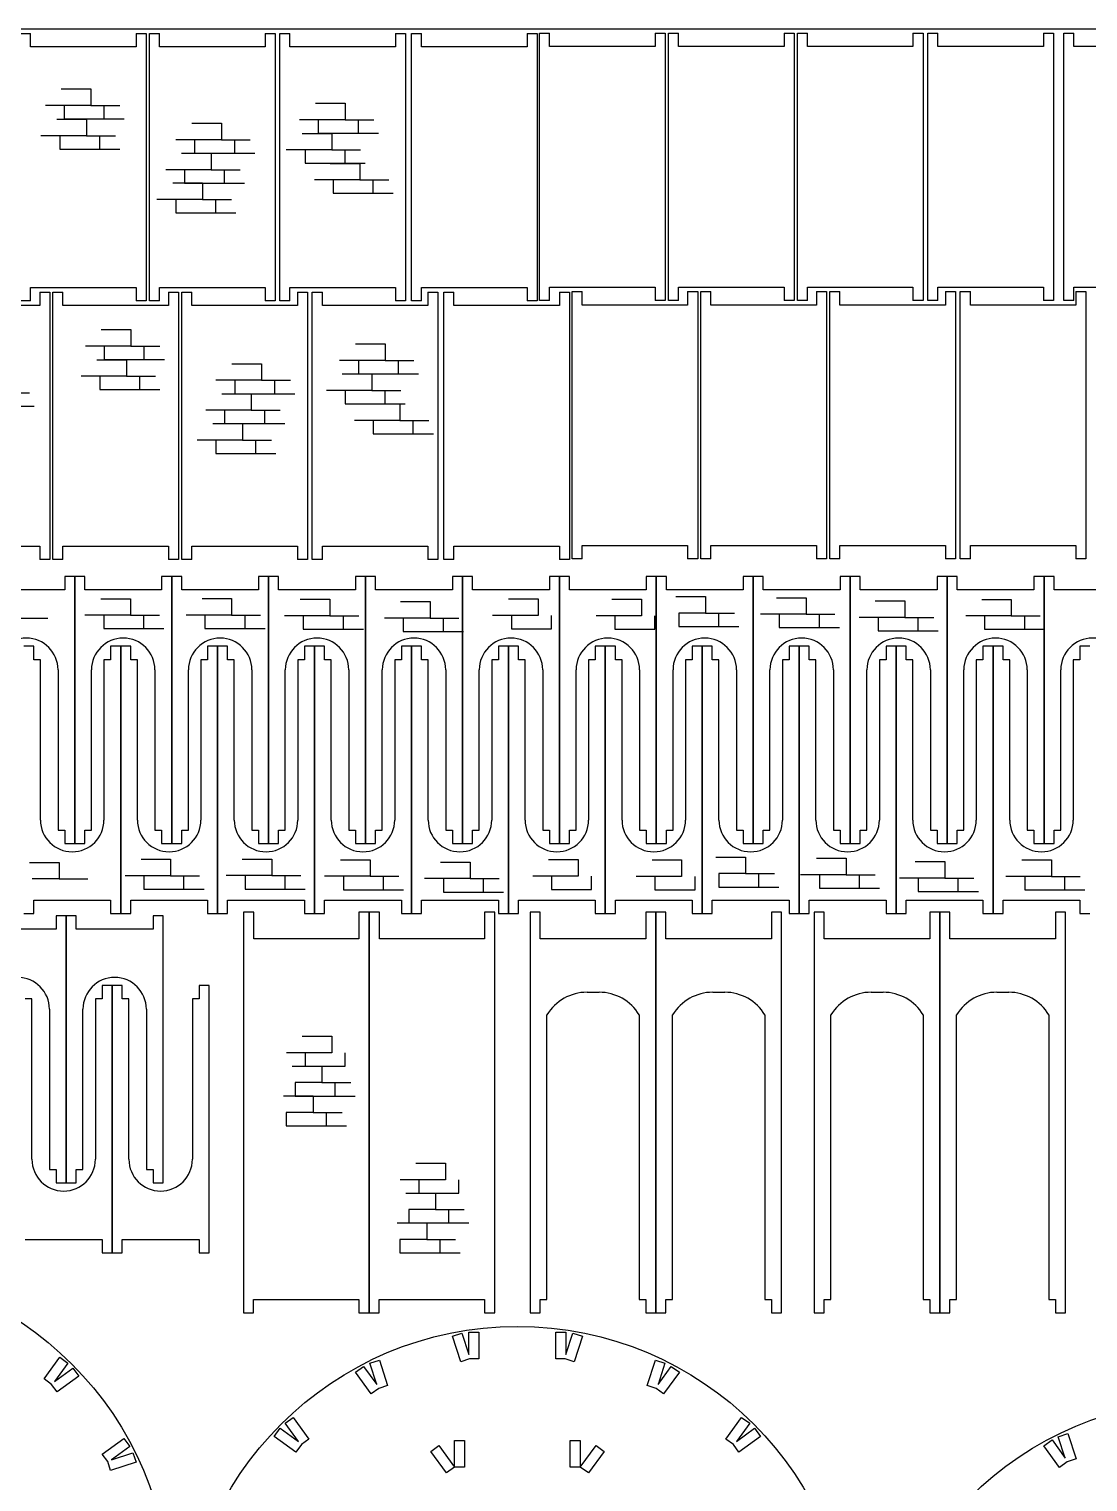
# Model space of a CAD drawing. Extents: x 12 to 612, y 217 to 777.
# Drawn here: x 344.9 to 503.4, y 559.7 to 777.1 of the extents above; entities that cross this region are included whole.
import ezdxf

# ---------------------------------------------------------------- set-up
doc = ezdxf.new("R2010")
doc.units = 0
doc.header["$MEASUREMENT"] = 0
doc.layers.get('0').update_dxf_attribs({"linetype": 'CONTINUOUS'})
doc.layers.add('VISIBLE__ISO_', color=7, linetype='CONTINUOUS')

msp = doc.modelspace()

# ---------------------------------------------------------------- linework, layer by layer
msp.add_line((612.27, 777.15), (12.27, 777.15))
at = {"color": 5}
for p, q in [((349.75, 768.19), (354.18, 768.19)), ((354.18, 768.19), (354.18, 765.71)), ((354.18, 765.71), (347.38, 765.71)), ((354.18, 765.71), (350.18, 765.71)), ((350.18, 765.71), (350.18, 763.71)), ((354.18, 765.71), (358.51, 765.71)), ((356.18, 763.71), (356.18, 765.71)), ((387.77, 766.04), (392.21, 766.04)), ((392.21, 766.04), (392.21, 763.56)), ((349.1, 763.66), (353.53, 763.66)), ((350.18, 763.71), (354.18, 763.71)), ((353.53, 763.66), (353.53, 761.19)), ((354.18, 763.71), (356.18, 763.71)), ((356.18, 763.71), (359.18, 763.71)), ((392.21, 763.56), (385.4, 763.56)), ((392.21, 763.56), (388.21, 763.56)), ((388.21, 763.56), (388.21, 761.56)), ((392.21, 763.56), (396.53, 763.56)), ((394.21, 761.56), (394.21, 763.56)), ((353.53, 761.19), (346.72, 761.19)), ((353.53, 761.19), (349.53, 761.19)), ((349.53, 761.19), (349.53, 759.19)), ((353.53, 761.19), (357.86, 761.19)), ((355.53, 759.19), (355.53, 761.19)), ((369.27, 763.06), (373.71, 763.06)), ((373.71, 763.06), (373.71, 760.58)), ((385.79, 761.54), (390.23, 761.54)), ((388.21, 761.56), (392.21, 761.56)), ((390.23, 761.54), (390.23, 759.06)), ((392.21, 761.56), (394.21, 761.56)), ((394.21, 761.56), (397.21, 761.56)), ((349.53, 759.19), (353.53, 759.19)), ((353.53, 759.19), (355.53, 759.19)), ((355.53, 759.19), (358.53, 759.19)), ((373.71, 760.58), (366.9, 760.58)), ((373.71, 760.58), (369.71, 760.58)), ((369.71, 760.58), (369.71, 758.58)), ((373.71, 760.58), (378.03, 760.58)), ((375.71, 758.58), (375.71, 760.58)), ((390.23, 759.06), (383.42, 759.06)), ((390.23, 759.06), (386.23, 759.06)), ((386.23, 759.06), (386.23, 757.06)), ((390.23, 759.06), (394.55, 759.06)), ((392.23, 757.06), (392.23, 759.06)), ((367.76, 758.58), (372.19, 758.58)), ((369.71, 758.58), (373.71, 758.58)), ((372.19, 758.58), (372.19, 756.1)), ((373.71, 758.58), (375.71, 758.58)), ((375.71, 758.58), (378.71, 758.58)), ((386.23, 757.06), (390.23, 757.06)), ((390, 757.05), (394.43, 757.05)), ((390.23, 757.06), (392.23, 757.06)), ((392.23, 757.06), (395.23, 757.06)), ((394.43, 757.05), (394.43, 754.58)), ((372.19, 756.1), (365.38, 756.1)), ((372.19, 756.1), (368.19, 756.1)), ((368.19, 756.1), (368.19, 754.1)), ((372.19, 756.1), (376.51, 756.1)), ((374.19, 754.1), (374.19, 756.1)), ((394.43, 754.58), (387.62, 754.58)), ((394.43, 754.58), (390.43, 754.58)), ((390.43, 754.58), (390.43, 752.58)), ((394.43, 754.58), (398.75, 754.58)), ((396.43, 752.58), (396.43, 754.58)), ((366.45, 754.11), (370.88, 754.11)), ((368.19, 754.1), (372.19, 754.1)), ((370.88, 754.11), (370.88, 751.63)), ((372.19, 754.1), (374.19, 754.1)), ((374.19, 754.1), (377.19, 754.1)), ((390.43, 752.58), (394.43, 752.58)), ((394.43, 752.58), (396.43, 752.58)), ((396.43, 752.58), (399.43, 752.58)), ((370.88, 751.63), (364.08, 751.63)), ((370.88, 751.63), (366.88, 751.63)), ((366.88, 751.63), (366.88, 749.63)), ((370.88, 751.63), (375.21, 751.63)), ((372.88, 749.63), (372.88, 751.63)), ((366.88, 749.63), (370.88, 749.63)), ((370.88, 749.63), (372.88, 749.63)), ((372.88, 749.63), (375.88, 749.63)), ((355.75, 732.19), (360.18, 732.19)), ((360.18, 732.19), (360.18, 729.71)), ((360.18, 729.71), (353.38, 729.71)), ((360.18, 729.71), (356.18, 729.71)), ((356.18, 729.71), (356.18, 727.71)), ((360.18, 729.71), (364.51, 729.71)), ((362.18, 727.71), (362.18, 729.71)), ((393.77, 730.04), (398.21, 730.04)), ((398.21, 730.04), (398.21, 727.56)), ((355.1, 727.66), (359.53, 727.66)), ((356.18, 727.71), (360.18, 727.71)), ((359.53, 727.66), (359.53, 725.19)), ((360.18, 727.71), (362.18, 727.71)), ((362.18, 727.71), (365.18, 727.71)), ((375.27, 727.06), (379.71, 727.06)), ((379.71, 727.06), (379.71, 724.58)), ((398.21, 727.56), (391.4, 727.56)), ((398.21, 727.56), (394.21, 727.56)), ((394.21, 727.56), (394.21, 725.56)), ((398.21, 727.56), (402.53, 727.56)), ((400.21, 725.56), (400.21, 727.56)), ((359.53, 725.19), (352.72, 725.19)), ((359.53, 725.19), (355.53, 725.19)), ((355.53, 725.19), (355.53, 723.19)), ((359.53, 725.19), (363.86, 725.19)), ((361.53, 723.19), (361.53, 725.19)), ((379.71, 724.58), (372.9, 724.58)), ((379.71, 724.58), (375.71, 724.58)), ((375.71, 724.58), (375.71, 722.58)), ((379.71, 724.58), (384.03, 724.58)), ((381.71, 722.58), (381.71, 724.58)), ((391.79, 725.54), (396.23, 725.54)), ((394.21, 725.56), (398.21, 725.56)), ((396.23, 725.54), (396.23, 723.06)), ((398.21, 725.56), (400.21, 725.56)), ((400.21, 725.56), (403.21, 725.56)), ((340.7, 722.69), (345.02, 722.69)), ((355.53, 723.19), (359.53, 723.19)), ((359.53, 723.19), (361.53, 723.19)), ((361.53, 723.19), (364.53, 723.19)), ((373.76, 722.58), (378.19, 722.58)), ((375.71, 722.58), (379.71, 722.58)), ((378.19, 722.58), (378.19, 720.1)), ((379.71, 722.58), (381.71, 722.58)), ((381.71, 722.58), (384.71, 722.58)), ((396.23, 723.06), (389.42, 723.06)), ((396.23, 723.06), (392.23, 723.06)), ((392.23, 723.06), (392.23, 721.06)), ((396.23, 723.06), (400.55, 723.06)), ((398.23, 721.06), (398.23, 723.06)), ((342.7, 720.69), (345.7, 720.69)), ((378.19, 720.1), (371.38, 720.1)), ((378.19, 720.1), (374.19, 720.1)), ((374.19, 720.1), (374.19, 718.1)), ((378.19, 720.1), (382.51, 720.1)), ((380.19, 718.1), (380.19, 720.1)), ((392.23, 721.06), (396.23, 721.06)), ((396, 721.05), (400.43, 721.05)), ((396.23, 721.06), (398.23, 721.06)), ((398.23, 721.06), (401.23, 721.06)), ((400.43, 721.05), (400.43, 718.58)), ((372.45, 718.11), (376.88, 718.11)), ((374.19, 718.1), (378.19, 718.1)), ((376.88, 718.11), (376.88, 715.63)), ((378.19, 718.1), (380.19, 718.1)), ((380.19, 718.1), (383.19, 718.1)), ((400.43, 718.58), (393.62, 718.58)), ((400.43, 718.58), (396.43, 718.58)), ((396.43, 718.58), (396.43, 716.58)), ((400.43, 718.58), (404.75, 718.58)), ((402.43, 716.58), (402.43, 718.58)), ((376.88, 715.63), (370.08, 715.63)), ((376.88, 715.63), (372.88, 715.63)), ((372.88, 715.63), (372.88, 713.63)), ((376.88, 715.63), (381.21, 715.63)), ((378.88, 713.63), (378.88, 715.63)), ((396.43, 716.58), (400.43, 716.58)), ((400.43, 716.58), (402.43, 716.58)), ((402.43, 716.58), (405.43, 716.58)), ((372.88, 713.63), (376.88, 713.63)), ((376.88, 713.63), (378.88, 713.63)), ((378.88, 713.63), (381.88, 713.63)), ((355.69, 691.9), (360.12, 691.9)), ((360.12, 691.9), (360.12, 689.42)), ((370.82, 691.93), (375.25, 691.93)), ((375.25, 691.93), (375.25, 689.45)), ((385.52, 691.83), (389.96, 691.83)), ((389.96, 691.83), (389.96, 689.35)), ((400.49, 691.48), (404.93, 691.48)), ((404.93, 691.48), (404.93, 689)), ((416.67, 691.86), (421.1, 691.86)), ((421.1, 691.86), (421.1, 689.39)), ((432.14, 691.82), (436.57, 691.82)), ((436.57, 691.82), (436.57, 689.34)), ((441.7, 692.23), (446.13, 692.23)), ((446.13, 692.23), (446.13, 689.75)), ((456.74, 692.05), (461.18, 692.05)), ((461.18, 692.05), (461.18, 689.57)), ((471.52, 691.56), (475.96, 691.56)), ((475.96, 691.56), (475.96, 689.08)), ((487.46, 691.8), (491.89, 691.8)), ((491.89, 691.8), (491.89, 689.33)), ((360.12, 689.42), (353.31, 689.42)), ((360.12, 689.42), (356.12, 689.42)), ((356.12, 689.42), (356.12, 687.42)), ((360.12, 689.42), (364.44, 689.42)), ((362.12, 687.42), (362.12, 689.42)), ((375.25, 689.45), (368.44, 689.45)), ((375.25, 689.45), (371.25, 689.45)), ((371.25, 689.45), (371.25, 687.45)), ((375.25, 689.45), (379.58, 689.45)), ((377.25, 687.45), (377.25, 689.45)), ((389.96, 689.35), (383.15, 689.35)), ((389.96, 689.35), (385.96, 689.35)), ((385.96, 689.35), (385.96, 687.35)), ((389.96, 689.35), (394.28, 689.35)), ((391.96, 687.35), (391.96, 689.35)), ((421.1, 689.39), (414.29, 689.39)), ((421.1, 689.39), (417.1, 689.39)), ((417.1, 689.39), (417.1, 687.39)), ((423.1, 687.39), (423.1, 689.39)), ((436.57, 689.34), (429.76, 689.34)), ((436.57, 689.34), (432.57, 689.34)), ((432.57, 689.34), (432.57, 687.34)), ((438.57, 687.34), (438.57, 689.34)), ((446.13, 689.75), (442.13, 689.75)), ((442.13, 689.75), (442.13, 687.75)), ((446.13, 689.75), (450.46, 689.75)), ((448.13, 687.75), (448.13, 689.75)), ((461.18, 689.57), (454.37, 689.57)), ((461.18, 689.57), (457.18, 689.57)), ((457.18, 689.57), (457.18, 687.57)), ((461.18, 689.57), (465.5, 689.57)), ((463.18, 687.57), (463.18, 689.57)), ((491.89, 689.33), (485.08, 689.33)), ((491.89, 689.33), (487.89, 689.33)), ((487.89, 689.33), (487.89, 687.33)), ((491.89, 689.33), (496.21, 689.33)), ((493.89, 687.33), (493.89, 689.33)), ((343.43, 688.96), (347.76, 688.96)), ((356.12, 687.42), (360.12, 687.42)), ((360.12, 687.42), (362.12, 687.42)), ((362.12, 687.42), (365.12, 687.42)), ((371.25, 687.45), (375.25, 687.45)), ((375.25, 687.45), (377.25, 687.45)), ((377.25, 687.45), (380.25, 687.45)), ((385.96, 687.35), (389.96, 687.35)), ((389.96, 687.35), (391.96, 687.35)), ((391.96, 687.35), (394.96, 687.35)), ((404.93, 689), (398.12, 689)), ((404.93, 689), (400.93, 689)), ((400.93, 689), (400.93, 687)), ((404.93, 689), (409.25, 689)), ((406.93, 687), (406.93, 689)), ((417.1, 687.39), (421.1, 687.39)), ((421.1, 687.39), (423.1, 687.39)), ((432.57, 687.34), (436.57, 687.34)), ((436.57, 687.34), (438.57, 687.34)), ((442.13, 687.75), (446.13, 687.75)), ((446.13, 687.75), (448.13, 687.75)), ((448.13, 687.75), (451.13, 687.75)), ((457.18, 687.57), (461.18, 687.57)), ((461.18, 687.57), (463.18, 687.57)), ((463.18, 687.57), (466.18, 687.57)), ((475.96, 689.08), (469.15, 689.08)), ((475.96, 689.08), (471.96, 689.08)), ((471.96, 689.08), (471.96, 687.08)), ((475.96, 689.08), (480.28, 689.08)), ((477.96, 687.08), (477.96, 689.08)), ((487.89, 687.33), (491.89, 687.33)), ((491.89, 687.33), (493.89, 687.33)), ((493.89, 687.33), (496.89, 687.33)), ((400.93, 687), (404.93, 687)), ((404.93, 687), (406.93, 687)), ((406.93, 687), (409.93, 687)), ((471.96, 687.08), (475.96, 687.08)), ((475.96, 687.08), (477.96, 687.08)), ((477.96, 687.08), (480.96, 687.08)), ((345, 652.43), (349.43, 652.43)), ((349.43, 652.43), (349.43, 649.96)), ((361.69, 652.9), (366.12, 652.9)), ((366.12, 652.9), (366.12, 650.42)), ((376.82, 652.93), (381.25, 652.93)), ((381.25, 652.93), (381.25, 650.45)), ((391.52, 652.83), (395.96, 652.83)), ((395.96, 652.83), (395.96, 650.35)), ((406.49, 652.48), (410.93, 652.48)), ((410.93, 652.48), (410.93, 650)), ((422.67, 652.86), (427.1, 652.86)), ((427.1, 652.86), (427.1, 650.39)), ((438.14, 652.82), (442.57, 652.82)), ((442.57, 652.82), (442.57, 650.34)), ((447.7, 653.23), (452.13, 653.23)), ((452.13, 653.23), (452.13, 650.75)), ((462.74, 653.05), (467.18, 653.05)), ((467.18, 653.05), (467.18, 650.57)), ((477.52, 652.56), (481.96, 652.56)), ((481.96, 652.56), (481.96, 650.08)), ((493.46, 652.8), (497.89, 652.8)), ((497.89, 652.8), (497.89, 650.33)), ((366.12, 650.42), (359.31, 650.42)), ((366.12, 650.42), (362.12, 650.42)), ((362.12, 650.42), (362.12, 648.42)), ((366.12, 650.42), (370.44, 650.42)), ((368.12, 648.42), (368.12, 650.42)), ((381.25, 650.45), (374.44, 650.45)), ((381.25, 650.45), (377.25, 650.45)), ((377.25, 650.45), (377.25, 648.45)), ((381.25, 650.45), (385.58, 650.45)), ((383.25, 648.45), (383.25, 650.45)), ((395.96, 650.35), (389.15, 650.35)), ((395.96, 650.35), (391.96, 650.35)), ((391.96, 650.35), (391.96, 648.35)), ((395.96, 650.35), (400.28, 650.35)), ((397.96, 648.35), (397.96, 650.35)), ((427.1, 650.39), (420.29, 650.39)), ((427.1, 650.39), (423.1, 650.39)), ((423.1, 650.39), (423.1, 648.39)), ((429.1, 648.39), (429.1, 650.39)), ((442.57, 650.34), (435.76, 650.34)), ((442.57, 650.34), (438.57, 650.34)), ((438.57, 650.34), (438.57, 648.34)), ((444.57, 648.34), (444.57, 650.34)), ((452.13, 650.75), (448.13, 650.75)), ((448.13, 650.75), (448.13, 648.75)), ((452.13, 650.75), (456.46, 650.75)), ((454.13, 648.75), (454.13, 650.75)), ((467.18, 650.57), (460.37, 650.57)), ((467.18, 650.57), (463.18, 650.57)), ((463.18, 650.57), (463.18, 648.57)), ((467.18, 650.57), (471.5, 650.57)), ((469.18, 648.57), (469.18, 650.57)), ((497.89, 650.33), (491.08, 650.33)), ((497.89, 650.33), (493.89, 650.33)), ((493.89, 650.33), (493.89, 648.33)), ((497.89, 650.33), (502.21, 650.33)), ((499.89, 648.33), (499.89, 650.33)), ((349.43, 649.96), (345.43, 649.96)), ((349.43, 649.96), (353.76, 649.96)), ((362.12, 648.42), (366.12, 648.42)), ((366.12, 648.42), (368.12, 648.42)), ((368.12, 648.42), (371.12, 648.42)), ((377.25, 648.45), (381.25, 648.45)), ((381.25, 648.45), (383.25, 648.45)), ((383.25, 648.45), (386.25, 648.45)), ((391.96, 648.35), (395.96, 648.35)), ((395.96, 648.35), (397.96, 648.35)), ((397.96, 648.35), (400.96, 648.35)), ((410.93, 650), (404.12, 650)), ((410.93, 650), (406.93, 650)), ((406.93, 650), (406.93, 648)), ((406.93, 648), (410.93, 648)), ((410.93, 650), (415.25, 650)), ((410.93, 648), (412.93, 648)), ((412.93, 648), (412.93, 650)), ((412.93, 648), (415.93, 648)), ((423.1, 648.39), (427.1, 648.39)), ((427.1, 648.39), (429.1, 648.39)), ((438.57, 648.34), (442.57, 648.34)), ((442.57, 648.34), (444.57, 648.34)), ((448.13, 648.75), (452.13, 648.75)), ((452.13, 648.75), (454.13, 648.75)), ((454.13, 648.75), (457.13, 648.75)), ((463.18, 648.57), (467.18, 648.57)), ((467.18, 648.57), (469.18, 648.57)), ((469.18, 648.57), (472.18, 648.57)), ((481.96, 650.08), (475.15, 650.08)), ((481.96, 650.08), (477.96, 650.08)), ((477.96, 650.08), (477.96, 648.08)), ((477.96, 648.08), (481.96, 648.08)), ((481.96, 650.08), (486.28, 650.08)), ((481.96, 648.08), (483.96, 648.08)), ((483.96, 648.08), (483.96, 650.08)), ((483.96, 648.08), (486.96, 648.08)), ((493.89, 648.33), (497.89, 648.33)), ((497.89, 648.33), (499.89, 648.33)), ((499.89, 648.33), (502.89, 648.33)), ((385.82, 626.43), (390.25, 626.43)), ((390.25, 626.43), (390.25, 623.95)), ((390.25, 623.95), (383.45, 623.95)), ((384.31, 621.95), (388.74, 621.95)), ((390.25, 623.95), (386.25, 623.95)), ((386.25, 623.95), (386.25, 621.95)), ((386.25, 621.95), (390.25, 621.95)), ((388.74, 621.95), (388.74, 619.47)), ((390.25, 621.95), (392.25, 621.95)), ((392.25, 621.95), (392.25, 623.95)), ((388.74, 619.47), (384.74, 619.47)), ((384.74, 619.47), (384.74, 617.47)), ((388.74, 619.47), (393.06, 619.47)), ((390.74, 617.47), (390.74, 619.47)), ((383, 617.48), (387.43, 617.48)), ((384.74, 617.47), (388.74, 617.47)), ((387.43, 617.48), (387.43, 615)), ((388.74, 617.47), (390.74, 617.47)), ((390.74, 617.47), (393.74, 617.47)), ((387.43, 615), (383.43, 615)), ((383.43, 615), (383.43, 613)), ((387.43, 615), (391.76, 615)), ((389.43, 613), (389.43, 615)), ((383.43, 613), (387.43, 613)), ((387.43, 613), (389.43, 613)), ((389.43, 613), (392.43, 613)), ((402.82, 607.43), (407.25, 607.43)), ((407.25, 607.43), (407.25, 604.95)), ((407.25, 604.95), (400.45, 604.95)), ((407.25, 604.95), (403.25, 604.95)), ((403.25, 604.95), (403.25, 602.95)), ((409.25, 602.95), (409.25, 604.95)), ((401.31, 602.95), (405.74, 602.95)), ((403.25, 602.95), (407.25, 602.95)), ((405.74, 602.95), (405.74, 600.47)), ((407.25, 602.95), (409.25, 602.95)), ((405.74, 600.47), (401.74, 600.47)), ((401.74, 600.47), (401.74, 598.47)), ((405.74, 600.47), (410.06, 600.47)), ((407.74, 598.47), (407.74, 600.47)), ((400, 598.48), (404.43, 598.48)), ((401.74, 598.47), (405.74, 598.47)), ((404.43, 598.48), (404.43, 596)), ((405.74, 598.47), (407.74, 598.47)), ((407.74, 598.47), (410.74, 598.47)), ((404.43, 596), (400.43, 596)), ((400.43, 596), (400.43, 594)), ((404.43, 596), (408.76, 596)), ((406.43, 594), (406.43, 596)), ((400.43, 594), (404.43, 594)), ((404.43, 594), (406.43, 594)), ((406.43, 594), (409.43, 594))]:
    msp.add_line(p, q, dxfattribs=at)
at = {"layer": 'VISIBLE__ISO_'}
for p, q in [((343.66, 776.47), (345.16, 776.47)), ((345.16, 774.47), (345.16, 776.47)), ((360.96, 776.47), (360.96, 774.47)), ((360.96, 776.47), (362.46, 776.47)), ((362.46, 776.47), (362.46, 736.47)), ((362.95, 776.47), (364.45, 776.47)), ((362.95, 736.47), (362.95, 776.47)), ((364.45, 774.47), (364.45, 776.47)), ((380.25, 776.47), (380.25, 774.47)), ((380.25, 776.47), (381.75, 776.47)), ((381.75, 776.47), (381.75, 736.47)), ((382.46, 776.47), (383.96, 776.47)), ((382.46, 736.47), (382.46, 776.47)), ((383.96, 774.47), (383.96, 776.47)), ((399.76, 776.47), (399.76, 774.47)), ((399.76, 776.47), (401.26, 776.47)), ((401.26, 776.47), (401.26, 736.47)), ((402.15, 776.47), (403.65, 776.47)), ((402.15, 736.47), (402.15, 776.47)), ((403.65, 774.47), (403.65, 776.47)), ((419.45, 776.47), (419.45, 774.47)), ((419.45, 776.47), (420.95, 776.47)), ((420.95, 776.47), (420.95, 736.47)), ((421.3, 776.53), (422.8, 776.53)), ((421.3, 736.53), (421.3, 776.53)), ((422.8, 774.53), (422.8, 776.53)), ((438.6, 776.53), (438.6, 774.53)), ((438.6, 776.53), (440.1, 776.53)), ((440.1, 776.53), (440.1, 736.53)), ((440.59, 776.53), (442.09, 776.53)), ((440.59, 736.53), (440.59, 776.53)), ((442.09, 774.53), (442.09, 776.53)), ((457.89, 776.53), (457.89, 774.53)), ((457.89, 776.53), (459.39, 776.53)), ((459.39, 776.53), (459.39, 736.53)), ((459.88, 776.53), (461.38, 776.53)), ((459.88, 736.53), (459.88, 776.53)), ((461.38, 774.53), (461.38, 776.53)), ((477.18, 776.53), (477.18, 774.53)), ((477.18, 776.53), (478.68, 776.53)), ((478.68, 776.53), (478.68, 736.53)), ((479.39, 776.53), (480.89, 776.53)), ((479.39, 736.53), (479.39, 776.53)), ((480.89, 774.53), (480.89, 776.53)), ((496.69, 776.53), (496.69, 774.53)), ((496.69, 776.53), (498.19, 776.53)), ((498.19, 776.53), (498.19, 736.53)), ((499.73, 776.53), (501.23, 776.53)), ((499.73, 736.53), (499.73, 776.53)), ((501.23, 774.53), (501.23, 776.53)), ((360.96, 774.47), (345.16, 774.47)), ((380.25, 774.47), (364.45, 774.47)), ((399.76, 774.47), (383.96, 774.47)), ((419.45, 774.47), (403.65, 774.47)), ((438.6, 774.53), (422.8, 774.53)), ((457.89, 774.53), (442.09, 774.53)), ((477.18, 774.53), (461.38, 774.53)), ((496.69, 774.53), (480.89, 774.53)), ((517.03, 774.53), (501.23, 774.53)), ((345.16, 736.47), (345.16, 738.47)), ((345.16, 738.47), (360.96, 738.47)), ((346.53, 737.78), (346.53, 735.78)), ((346.53, 737.78), (348.03, 737.78)), ((348.03, 737.78), (348.03, 697.78)), ((348.52, 737.78), (350.02, 737.78)), ((348.52, 697.78), (348.52, 737.78)), ((350.02, 735.78), (350.02, 737.78)), ((360.96, 738.47), (360.96, 736.47)), ((364.45, 736.47), (364.45, 738.47)), ((364.45, 738.47), (380.25, 738.47)), ((365.82, 737.78), (365.82, 735.78)), ((365.82, 737.78), (367.32, 737.78)), ((367.32, 737.78), (367.32, 697.78)), ((367.81, 737.78), (369.31, 737.78)), ((367.81, 697.78), (367.81, 737.78)), ((369.31, 735.78), (369.31, 737.78)), ((380.25, 738.47), (380.25, 736.47)), ((383.96, 736.47), (383.96, 738.47)), ((383.96, 738.47), (399.76, 738.47)), ((385.11, 737.78), (385.11, 735.78)), ((385.11, 737.78), (386.61, 737.78)), ((386.61, 737.78), (386.61, 697.78)), ((387.32, 737.78), (388.82, 737.78)), ((387.32, 697.78), (387.32, 737.78)), ((388.82, 735.78), (388.82, 737.78)), ((399.76, 738.47), (399.76, 736.47)), ((403.65, 736.47), (403.65, 738.47)), ((403.65, 738.47), (419.45, 738.47)), ((404.62, 737.78), (404.62, 735.78)), ((404.62, 737.78), (406.12, 737.78)), ((406.12, 737.78), (406.12, 697.78)), ((407.01, 737.78), (408.51, 737.78)), ((407.01, 697.78), (407.01, 737.78)), ((408.51, 735.78), (408.51, 737.78)), ((419.45, 738.47), (419.45, 736.47)), ((422.8, 736.53), (422.8, 738.53)), ((422.8, 738.53), (438.6, 738.53)), ((424.31, 737.78), (424.31, 735.78)), ((424.31, 737.78), (425.81, 737.78)), ((425.81, 737.78), (425.81, 697.78)), ((426.17, 737.85), (427.67, 737.85)), ((426.17, 697.85), (426.17, 737.85)), ((427.67, 735.85), (427.67, 737.85)), ((438.6, 738.53), (438.6, 736.53)), ((442.09, 736.53), (442.09, 738.53)), ((442.09, 738.53), (457.89, 738.53)), ((443.47, 737.85), (443.47, 735.85)), ((443.47, 737.85), (444.97, 737.85)), ((444.97, 737.85), (444.97, 697.85)), ((445.45, 737.85), (446.95, 737.85)), ((445.45, 697.85), (445.45, 737.85)), ((446.95, 735.85), (446.95, 737.85)), ((457.89, 738.53), (457.89, 736.53)), ((461.38, 736.53), (461.38, 738.53)), ((461.38, 738.53), (477.18, 738.53)), ((462.75, 737.85), (462.75, 735.85)), ((462.75, 737.85), (464.25, 737.85)), ((464.25, 737.85), (464.25, 697.85)), ((464.74, 737.85), (466.24, 737.85)), ((464.74, 697.85), (464.74, 737.85)), ((466.24, 735.85), (466.24, 737.85)), ((477.18, 738.53), (477.18, 736.53)), ((480.89, 736.53), (480.89, 738.53)), ((480.89, 738.53), (496.69, 738.53)), ((482.04, 737.85), (482.04, 735.85)), ((482.04, 737.85), (483.54, 737.85)), ((483.54, 737.85), (483.54, 697.85)), ((484.26, 737.85), (485.76, 737.85)), ((484.26, 697.85), (484.26, 737.85)), ((485.76, 735.85), (485.76, 737.85)), ((496.69, 738.53), (496.69, 736.53)), ((501.23, 736.53), (501.23, 738.53)), ((501.23, 738.53), (517.03, 738.53)), ((501.56, 737.85), (501.56, 735.85)), ((501.56, 737.85), (503.06, 737.85)), ((503.06, 737.85), (503.06, 697.85)), ((346.53, 735.78), (330.73, 735.78)), ((345.16, 736.47), (343.66, 736.47)), ((365.82, 735.78), (350.02, 735.78)), ((362.46, 736.47), (360.96, 736.47)), ((364.45, 736.47), (362.95, 736.47)), ((385.11, 735.78), (369.31, 735.78)), ((381.75, 736.47), (380.25, 736.47)), ((383.96, 736.47), (382.46, 736.47)), ((404.62, 735.78), (388.82, 735.78)), ((401.26, 736.47), (399.76, 736.47)), ((403.65, 736.47), (402.15, 736.47)), ((424.31, 735.78), (408.51, 735.78)), ((420.95, 736.47), (419.45, 736.47)), ((422.8, 736.53), (421.3, 736.53)), ((443.47, 735.85), (427.67, 735.85)), ((440.1, 736.53), (438.6, 736.53)), ((442.09, 736.53), (440.59, 736.53)), ((462.75, 735.85), (446.95, 735.85)), ((459.39, 736.53), (457.89, 736.53)), ((461.38, 736.53), (459.88, 736.53)), ((482.04, 735.85), (466.24, 735.85)), ((478.68, 736.53), (477.18, 736.53)), ((480.89, 736.53), (479.39, 736.53)), ((501.56, 735.85), (485.76, 735.85)), ((498.19, 736.53), (496.69, 736.53)), ((501.23, 736.53), (499.73, 736.53)), ((330.73, 699.78), (346.53, 699.78)), ((346.53, 699.78), (346.53, 697.78)), ((350.02, 697.78), (350.02, 699.78)), ((350.02, 699.78), (365.82, 699.78)), ((365.82, 699.78), (365.82, 697.78)), ((369.31, 697.78), (369.31, 699.78)), ((369.31, 699.78), (385.11, 699.78)), ((385.11, 699.78), (385.11, 697.78)), ((388.82, 697.78), (388.82, 699.78)), ((388.82, 699.78), (404.62, 699.78)), ((404.62, 699.78), (404.62, 697.78)), ((408.51, 697.78), (408.51, 699.78)), ((408.51, 699.78), (424.31, 699.78)), ((424.31, 699.78), (424.31, 697.78)), ((427.67, 697.85), (427.67, 699.85)), ((427.67, 699.85), (443.47, 699.85)), ((443.47, 699.85), (443.47, 697.85)), ((446.95, 697.85), (446.95, 699.85)), ((446.95, 699.85), (462.75, 699.85)), ((462.75, 699.85), (462.75, 697.85)), ((466.24, 697.85), (466.24, 699.85)), ((466.24, 699.85), (482.04, 699.85)), ((482.04, 699.85), (482.04, 697.85)), ((485.76, 697.85), (485.76, 699.85)), ((485.76, 699.85), (501.56, 699.85)), ((501.56, 699.85), (501.56, 697.85)), ((348.03, 697.78), (346.53, 697.78)), ((350.02, 697.78), (348.52, 697.78)), ((367.32, 697.78), (365.82, 697.78)), ((369.31, 697.78), (367.81, 697.78)), ((386.61, 697.78), (385.11, 697.78)), ((388.82, 697.78), (387.32, 697.78)), ((406.12, 697.78), (404.62, 697.78)), ((408.51, 697.78), (407.01, 697.78)), ((425.81, 697.78), (424.31, 697.78)), ((427.67, 697.85), (426.17, 697.85)), ((444.97, 697.85), (443.47, 697.85)), ((446.95, 697.85), (445.45, 697.85)), ((464.25, 697.85), (462.75, 697.85)), ((466.24, 697.85), (464.74, 697.85)), ((483.54, 697.85), (482.04, 697.85)), ((485.76, 697.85), (484.26, 697.85)), ((503.06, 697.85), (501.56, 697.85)), ((350.28, 695.24), (350.28, 693.24)), ((351.78, 695.24), (350.28, 695.24)), ((351.78, 655.24), (351.78, 695.24)), ((353.28, 695.24), (351.78, 695.24)), ((351.78, 695.24), (351.78, 655.24)), ((353.28, 693.24), (353.28, 695.24)), ((364.78, 695.24), (364.78, 693.24)), ((366.28, 695.24), (364.78, 695.24)), ((366.28, 655.24), (366.28, 695.24)), ((367.78, 695.24), (366.28, 695.24)), ((366.28, 695.24), (366.28, 655.24)), ((367.78, 693.24), (367.78, 695.24)), ((379.28, 695.24), (379.28, 693.24)), ((380.78, 695.24), (379.28, 695.24)), ((380.78, 655.24), (380.78, 695.24)), ((382.28, 695.24), (380.78, 695.24)), ((380.78, 695.24), (380.78, 655.24)), ((382.28, 693.24), (382.28, 695.24)), ((393.78, 695.24), (393.78, 693.24)), ((395.28, 695.24), (393.78, 695.24)), ((395.28, 655.24), (395.28, 695.24)), ((396.78, 695.24), (395.28, 695.24)), ((395.28, 695.24), (395.28, 655.24)), ((396.78, 693.24), (396.78, 695.24)), ((408.28, 695.24), (408.28, 693.24)), ((409.78, 695.24), (408.28, 695.24)), ((409.78, 655.24), (409.78, 695.24)), ((411.28, 695.24), (409.78, 695.24)), ((409.78, 695.24), (409.78, 655.24)), ((411.28, 693.24), (411.28, 695.24)), ((422.78, 695.24), (422.78, 693.24)), ((424.28, 695.24), (422.78, 695.24)), ((424.28, 655.24), (424.28, 695.24)), ((425.78, 695.24), (424.28, 695.24)), ((424.28, 695.24), (424.28, 655.24)), ((425.78, 693.24), (425.78, 695.24)), ((437.28, 695.24), (437.28, 693.24)), ((438.78, 695.24), (437.28, 695.24)), ((438.78, 655.24), (438.78, 695.24)), ((440.28, 695.24), (438.78, 695.24)), ((438.78, 695.24), (438.78, 655.24)), ((440.28, 693.24), (440.28, 695.24)), ((451.78, 695.24), (451.78, 693.24)), ((453.28, 695.24), (451.78, 695.24)), ((453.28, 655.24), (453.28, 695.24)), ((454.78, 695.24), (453.28, 695.24)), ((453.28, 695.24), (453.28, 655.24)), ((454.78, 693.24), (454.78, 695.24)), ((466.28, 695.24), (466.28, 693.24)), ((467.78, 695.24), (466.28, 695.24)), ((467.78, 655.24), (467.78, 695.24)), ((469.28, 695.24), (467.78, 695.24)), ((467.78, 695.24), (467.78, 655.24)), ((469.28, 693.24), (469.28, 695.24)), ((480.78, 695.24), (480.78, 693.24)), ((482.28, 695.24), (480.78, 695.24)), ((482.28, 655.24), (482.28, 695.24)), ((483.78, 695.24), (482.28, 695.24)), ((482.28, 695.24), (482.28, 655.24)), ((483.78, 693.24), (483.78, 695.24)), ((495.28, 695.24), (495.28, 693.24)), ((496.78, 695.24), (495.28, 695.24)), ((496.78, 655.24), (496.78, 695.24)), ((498.28, 695.24), (496.78, 695.24)), ((496.78, 695.24), (496.78, 655.24)), ((498.28, 693.24), (498.28, 695.24)), ((350.28, 693.24), (338.78, 693.24)), ((364.78, 693.24), (353.28, 693.24)), ((379.28, 693.24), (367.78, 693.24)), ((393.78, 693.24), (382.28, 693.24)), ((408.28, 693.24), (396.78, 693.24)), ((422.78, 693.24), (411.28, 693.24)), ((437.28, 693.24), (425.78, 693.24)), ((451.78, 693.24), (440.28, 693.24)), ((466.28, 693.24), (454.78, 693.24)), ((480.78, 693.24), (469.28, 693.24)), ((495.28, 693.24), (483.78, 693.24)), ((509.78, 693.24), (498.28, 693.24)), ((345.65, 684.77), (344.15, 684.77)), ((345.65, 682.77), (345.65, 684.77)), ((346.65, 682.77), (345.65, 682.77)), ((346.65, 658.77), (346.65, 682.77)), ((357.15, 682.77), (356.15, 682.77)), ((356.15, 682.77), (356.15, 658.77)), ((357.15, 684.77), (357.15, 682.77)), ((358.65, 684.77), (357.15, 684.77)), ((360.15, 684.77), (358.65, 684.77)), ((358.65, 684.77), (358.65, 644.77)), ((358.65, 644.77), (358.65, 684.77)), ((360.15, 682.77), (360.15, 684.77)), ((361.15, 682.77), (360.15, 682.77)), ((361.15, 658.77), (361.15, 682.77)), ((371.65, 682.77), (370.65, 682.77)), ((370.65, 682.77), (370.65, 658.77)), ((371.65, 684.77), (371.65, 682.77)), ((373.15, 684.77), (371.65, 684.77)), ((373.15, 644.77), (373.15, 684.77)), ((374.65, 684.77), (373.15, 684.77)), ((373.15, 684.77), (373.15, 644.77)), ((374.65, 682.77), (374.65, 684.77)), ((375.65, 682.77), (374.65, 682.77)), ((375.65, 658.77), (375.65, 682.77)), ((386.15, 682.77), (385.15, 682.77)), ((385.15, 682.77), (385.15, 658.77)), ((386.15, 684.77), (386.15, 682.77)), ((387.65, 684.77), (386.15, 684.77)), ((389.15, 684.77), (387.65, 684.77)), ((387.65, 684.77), (387.65, 644.77)), ((387.65, 644.77), (387.65, 684.77)), ((389.15, 682.77), (389.15, 684.77)), ((390.15, 682.77), (389.15, 682.77)), ((390.15, 658.77), (390.15, 682.77)), ((400.65, 682.77), (399.65, 682.77)), ((399.65, 682.77), (399.65, 658.77)), ((400.65, 684.77), (400.65, 682.77)), ((402.15, 684.77), (400.65, 684.77)), ((402.15, 644.77), (402.15, 684.77)), ((403.65, 684.77), (402.15, 684.77)), ((402.15, 684.77), (402.15, 644.77)), ((403.65, 682.77), (403.65, 684.77)), ((404.65, 682.77), (403.65, 682.77)), ((404.65, 658.77), (404.65, 682.77)), ((415.15, 682.77), (414.15, 682.77)), ((414.15, 682.77), (414.15, 658.77)), ((415.15, 684.77), (415.15, 682.77)), ((416.65, 684.77), (415.15, 684.77)), ((418.15, 684.77), (416.65, 684.77)), ((416.65, 684.77), (416.65, 644.77)), ((416.65, 644.77), (416.65, 684.77)), ((418.15, 682.77), (418.15, 684.77)), ((419.15, 682.77), (418.15, 682.77)), ((419.15, 658.77), (419.15, 682.77)), ((429.65, 682.77), (428.65, 682.77)), ((428.65, 682.77), (428.65, 658.77)), ((429.65, 684.77), (429.65, 682.77)), ((431.15, 684.77), (429.65, 684.77)), ((431.15, 644.77), (431.15, 684.77)), ((432.65, 684.77), (431.15, 684.77)), ((431.15, 684.77), (431.15, 644.77)), ((432.65, 682.77), (432.65, 684.77)), ((433.65, 682.77), (432.65, 682.77)), ((433.65, 658.77), (433.65, 682.77)), ((444.15, 682.77), (443.15, 682.77)), ((443.15, 682.77), (443.15, 658.77)), ((444.15, 684.77), (444.15, 682.77)), ((445.65, 684.77), (444.15, 684.77)), ((447.15, 684.77), (445.65, 684.77)), ((445.65, 684.77), (445.65, 644.77)), ((445.65, 644.77), (445.65, 684.77)), ((447.15, 682.77), (447.15, 684.77)), ((448.15, 682.77), (447.15, 682.77)), ((448.15, 658.77), (448.15, 682.77)), ((458.65, 682.77), (457.65, 682.77)), ((457.65, 682.77), (457.65, 658.77)), ((458.65, 684.77), (458.65, 682.77)), ((460.15, 684.77), (458.65, 684.77)), ((460.15, 644.77), (460.15, 684.77)), ((461.65, 684.77), (460.15, 684.77)), ((460.15, 684.77), (460.15, 644.77)), ((461.65, 682.77), (461.65, 684.77)), ((462.65, 682.77), (461.65, 682.77)), ((462.65, 658.77), (462.65, 682.77)), ((473.15, 682.77), (472.15, 682.77)), ((472.15, 682.77), (472.15, 658.77)), ((473.15, 684.77), (473.15, 682.77)), ((474.65, 684.77), (473.15, 684.77)), ((476.15, 684.77), (474.65, 684.77)), ((474.65, 684.77), (474.65, 644.77)), ((474.65, 644.77), (474.65, 684.77)), ((476.15, 682.77), (476.15, 684.77)), ((477.15, 682.77), (476.15, 682.77)), ((477.15, 658.77), (477.15, 682.77)), ((487.65, 682.77), (486.65, 682.77)), ((486.65, 682.77), (486.65, 658.77)), ((487.65, 684.77), (487.65, 682.77)), ((489.15, 684.77), (487.65, 684.77)), ((489.15, 644.77), (489.15, 684.77)), ((490.65, 684.77), (489.15, 684.77)), ((489.15, 684.77), (489.15, 644.77)), ((490.65, 682.77), (490.65, 684.77)), ((491.65, 682.77), (490.65, 682.77)), ((491.65, 658.77), (491.65, 682.77)), ((502.15, 682.77), (501.15, 682.77)), ((501.15, 682.77), (501.15, 658.77)), ((502.15, 684.77), (502.15, 682.77)), ((503.65, 684.77), (502.15, 684.77)), ((349.28, 681.24), (349.28, 657.24)), ((354.28, 657.24), (354.28, 681.24)), ((363.78, 681.24), (363.78, 657.24)), ((368.78, 657.24), (368.78, 681.24)), ((378.28, 681.24), (378.28, 657.24)), ((383.28, 657.24), (383.28, 681.24)), ((392.78, 681.24), (392.78, 657.24)), ((397.78, 657.24), (397.78, 681.24)), ((407.28, 681.24), (407.28, 657.24)), ((412.28, 657.24), (412.28, 681.24)), ((421.78, 681.24), (421.78, 657.24)), ((426.78, 657.24), (426.78, 681.24)), ((436.28, 681.24), (436.28, 657.24)), ((441.28, 657.24), (441.28, 681.24)), ((450.78, 681.24), (450.78, 657.24)), ((455.78, 657.24), (455.78, 681.24)), ((465.28, 681.24), (465.28, 657.24)), ((470.28, 657.24), (470.28, 681.24)), ((479.78, 681.24), (479.78, 657.24)), ((484.78, 657.24), (484.78, 681.24)), ((494.28, 681.24), (494.28, 657.24)), ((499.28, 657.24), (499.28, 681.24)), ((349.28, 657.24), (350.28, 657.24)), ((350.28, 657.24), (350.28, 655.24)), ((353.28, 655.24), (353.28, 657.24)), ((353.28, 657.24), (354.28, 657.24)), ((363.78, 657.24), (364.78, 657.24)), ((364.78, 657.24), (364.78, 655.24)), ((367.78, 655.24), (367.78, 657.24)), ((367.78, 657.24), (368.78, 657.24)), ((378.28, 657.24), (379.28, 657.24)), ((379.28, 657.24), (379.28, 655.24)), ((382.28, 655.24), (382.28, 657.24)), ((382.28, 657.24), (383.28, 657.24)), ((392.78, 657.24), (393.78, 657.24)), ((393.78, 657.24), (393.78, 655.24)), ((396.78, 655.24), (396.78, 657.24)), ((396.78, 657.24), (397.78, 657.24)), ((407.28, 657.24), (408.28, 657.24)), ((408.28, 657.24), (408.28, 655.24)), ((411.28, 655.24), (411.28, 657.24)), ((411.28, 657.24), (412.28, 657.24)), ((421.78, 657.24), (422.78, 657.24)), ((422.78, 657.24), (422.78, 655.24)), ((425.78, 655.24), (425.78, 657.24)), ((425.78, 657.24), (426.78, 657.24)), ((436.28, 657.24), (437.28, 657.24)), ((437.28, 657.24), (437.28, 655.24)), ((440.28, 655.24), (440.28, 657.24)), ((440.28, 657.24), (441.28, 657.24)), ((450.78, 657.24), (451.78, 657.24)), ((451.78, 657.24), (451.78, 655.24)), ((454.78, 655.24), (454.78, 657.24)), ((454.78, 657.24), (455.78, 657.24)), ((465.28, 657.24), (466.28, 657.24)), ((466.28, 657.24), (466.28, 655.24)), ((469.28, 655.24), (469.28, 657.24)), ((469.28, 657.24), (470.28, 657.24)), ((479.78, 657.24), (480.78, 657.24)), ((480.78, 657.24), (480.78, 655.24)), ((483.78, 655.24), (483.78, 657.24)), ((483.78, 657.24), (484.78, 657.24)), ((494.28, 657.24), (495.28, 657.24)), ((495.28, 657.24), (495.28, 655.24)), ((498.28, 655.24), (498.28, 657.24)), ((498.28, 657.24), (499.28, 657.24)), ((350.28, 655.24), (351.78, 655.24)), ((351.78, 655.24), (353.28, 655.24)), ((364.78, 655.24), (366.28, 655.24)), ((366.28, 655.24), (367.78, 655.24)), ((379.28, 655.24), (380.78, 655.24)), ((380.78, 655.24), (382.28, 655.24)), ((393.78, 655.24), (395.28, 655.24)), ((395.28, 655.24), (396.78, 655.24)), ((408.28, 655.24), (409.78, 655.24)), ((409.78, 655.24), (411.28, 655.24)), ((422.78, 655.24), (424.28, 655.24)), ((424.28, 655.24), (425.78, 655.24)), ((437.28, 655.24), (438.78, 655.24)), ((438.78, 655.24), (440.28, 655.24)), ((451.78, 655.24), (453.28, 655.24)), ((453.28, 655.24), (454.78, 655.24)), ((466.28, 655.24), (467.78, 655.24)), ((467.78, 655.24), (469.28, 655.24)), ((480.78, 655.24), (482.28, 655.24)), ((482.28, 655.24), (483.78, 655.24)), ((495.28, 655.24), (496.78, 655.24)), ((496.78, 655.24), (498.28, 655.24)), ((345.65, 644.77), (345.65, 646.77)), ((345.65, 646.77), (357.15, 646.77)), ((357.15, 646.77), (357.15, 644.77)), ((360.15, 644.77), (360.15, 646.77)), ((360.15, 646.77), (371.65, 646.77)), ((371.65, 646.77), (371.65, 644.77)), ((374.65, 644.77), (374.65, 646.77)), ((374.65, 646.77), (386.15, 646.77)), ((386.15, 646.77), (386.15, 644.77)), ((389.15, 644.77), (389.15, 646.77)), ((389.15, 646.77), (400.65, 646.77)), ((400.65, 646.77), (400.65, 644.77)), ((403.65, 644.77), (403.65, 646.77)), ((403.65, 646.77), (415.15, 646.77)), ((415.15, 646.77), (415.15, 644.77)), ((418.15, 644.77), (418.15, 646.77)), ((418.15, 646.77), (429.65, 646.77)), ((429.65, 646.77), (429.65, 644.77)), ((432.65, 644.77), (432.65, 646.77)), ((432.65, 646.77), (444.15, 646.77)), ((444.15, 646.77), (444.15, 644.77)), ((447.15, 644.77), (447.15, 646.77)), ((447.15, 646.77), (458.65, 646.77)), ((458.65, 646.77), (458.65, 644.77)), ((461.65, 644.77), (461.65, 646.77)), ((461.65, 646.77), (473.15, 646.77)), ((473.15, 646.77), (473.15, 644.77)), ((476.15, 644.77), (476.15, 646.77)), ((476.15, 646.77), (487.65, 646.77)), ((487.65, 646.77), (487.65, 644.77)), ((490.65, 644.77), (490.65, 646.77)), ((490.65, 646.77), (502.15, 646.77)), ((502.15, 646.77), (502.15, 644.77)), ((344.15, 644.77), (345.65, 644.77)), ((349, 644.46), (349, 642.46)), ((350.5, 644.46), (349, 644.46)), ((350.5, 604.46), (350.5, 644.46)), ((352, 644.46), (350.5, 644.46)), ((350.5, 644.46), (350.5, 604.46)), ((352, 642.46), (352, 644.46)), ((357.15, 644.77), (358.65, 644.77)), ((358.65, 644.77), (360.15, 644.77)), ((363.5, 644.46), (363.5, 642.46)), ((365, 644.46), (363.5, 644.46)), ((365, 604.46), (365, 644.46)), ((371.65, 644.77), (373.15, 644.77)), ((373.15, 644.77), (374.65, 644.77)), ((378.56, 645), (377, 645)), ((377, 645), (377, 585)), ((378.56, 641), (378.56, 645)), ((386.15, 644.77), (387.65, 644.77)), ((387.65, 644.77), (389.15, 644.77)), ((394.3, 645), (394.3, 641)), ((395.8, 645), (394.3, 645)), ((395.8, 585), (395.8, 645)), ((397.36, 645), (395.8, 645)), ((395.8, 645), (395.8, 585)), ((397.36, 641), (397.36, 645)), ((400.65, 644.77), (402.15, 644.77)), ((402.15, 644.77), (403.65, 644.77)), ((413.1, 645), (413.1, 641)), ((414.6, 645), (413.1, 645)), ((414.6, 585), (414.6, 645)), ((415.15, 644.77), (416.65, 644.77)), ((416.65, 644.77), (418.15, 644.77)), ((421.42, 645), (419.92, 645)), ((419.92, 645), (419.92, 585)), ((421.42, 641), (421.42, 645)), ((429.65, 644.77), (431.15, 644.77)), ((431.15, 644.77), (432.65, 644.77)), ((437.22, 645), (437.22, 641)), ((438.72, 645), (437.22, 645)), ((438.72, 585), (438.72, 645)), ((440.22, 645), (438.72, 645)), ((438.72, 645), (438.72, 585)), ((440.22, 641), (440.22, 645)), ((444.15, 644.77), (445.65, 644.77)), ((445.65, 644.77), (447.15, 644.77)), ((456.02, 645), (456.02, 641)), ((457.52, 645), (456.02, 645)), ((457.52, 585), (457.52, 645)), ((458.65, 644.77), (460.15, 644.77)), ((460.15, 644.77), (461.65, 644.77)), ((463.91, 645), (462.41, 645)), ((462.41, 645), (462.41, 585)), ((463.91, 641), (463.91, 645)), ((473.15, 644.77), (474.65, 644.77)), ((474.65, 644.77), (476.15, 644.77)), ((479.71, 645), (479.71, 641)), ((481.21, 645), (479.71, 645)), ((481.21, 585), (481.21, 645)), ((482.71, 645), (481.21, 645)), ((481.21, 645), (481.21, 585)), ((482.71, 641), (482.71, 645)), ((487.65, 644.77), (489.15, 644.77)), ((489.15, 644.77), (490.65, 644.77)), ((498.51, 645), (498.51, 641)), ((500.01, 645), (498.51, 645)), ((500.01, 585), (500.01, 645)), ((502.15, 644.77), (503.65, 644.77)), ((349, 642.46), (337.5, 642.46)), ((363.5, 642.46), (352, 642.46)), ((394.3, 641), (378.56, 641)), ((413.1, 641), (397.36, 641)), ((437.22, 641), (421.42, 641)), ((456.02, 641), (440.22, 641)), ((479.71, 641), (463.91, 641)), ((498.51, 641), (482.71, 641)), ((355.87, 634), (355.87, 632)), ((357.37, 634), (355.87, 634)), ((358.87, 634), (357.37, 634)), ((357.37, 634), (357.37, 594)), ((357.37, 594), (357.37, 634)), ((358.87, 632), (358.87, 634)), ((370.37, 634), (370.37, 632)), ((371.87, 634), (370.37, 634)), ((371.87, 594), (371.87, 634)), ((428.42, 633), (430.22, 633)), ((447.22, 633), (449.02, 633)), ((470.91, 633), (472.71, 633)), ((489.71, 633), (491.51, 633)), ((345.37, 632), (344.37, 632)), ((345.37, 608), (345.37, 632)), ((355.87, 632), (354.87, 632)), ((354.87, 632), (354.87, 608)), ((359.87, 632), (358.87, 632)), ((359.87, 608), (359.87, 632)), ((370.37, 632), (369.37, 632)), ((369.37, 632), (369.37, 608)), ((348, 630.46), (348, 606.46)), ((353, 606.46), (353, 630.46)), ((362.5, 630.46), (362.5, 606.46)), ((422.42, 587), (422.42, 629.61)), ((436.22, 629.61), (436.22, 587)), ((441.22, 587), (441.22, 629.61)), ((455.02, 629.61), (455.02, 587)), ((464.91, 587), (464.91, 629.61)), ((478.71, 629.61), (478.71, 587)), ((483.71, 587), (483.71, 629.61)), ((497.51, 629.61), (497.51, 587)), ((348, 606.46), (349, 606.46)), ((349, 606.46), (349, 604.46)), ((349, 604.46), (350.5, 604.46)), ((350.5, 604.46), (352, 604.46)), ((352, 604.46), (352, 606.46)), ((352, 606.46), (353, 606.46)), ((362.5, 606.46), (363.5, 606.46)), ((363.5, 606.46), (363.5, 604.46)), ((363.5, 604.46), (365, 604.46)), ((344.37, 596), (355.87, 596)), ((355.87, 596), (355.87, 594)), ((358.87, 594), (358.87, 596)), ((358.87, 596), (370.37, 596)), ((370.37, 596), (370.37, 594)), ((355.87, 594), (357.37, 594)), ((357.37, 594), (358.87, 594)), ((370.37, 594), (371.87, 594)), ((377, 585), (378.5, 585)), ((378.5, 585), (378.5, 587)), ((378.5, 587), (394.3, 587)), ((394.3, 587), (394.3, 585)), ((394.3, 585), (395.8, 585)), ((395.8, 585), (397.3, 585)), ((397.3, 585), (397.3, 587)), ((397.3, 587), (413.1, 587)), ((413.1, 587), (413.1, 585)), ((413.1, 585), (414.6, 585)), ((419.92, 585), (421.42, 585)), ((421.42, 585), (421.42, 587)), ((421.42, 587), (422.42, 587)), ((436.22, 587), (437.22, 587)), ((437.22, 587), (437.22, 585)), ((437.22, 585), (438.72, 585)), ((438.72, 585), (440.22, 585)), ((440.22, 585), (440.22, 587)), ((440.22, 587), (441.22, 587)), ((455.02, 587), (456.02, 587)), ((456.02, 587), (456.02, 585)), ((456.02, 585), (457.52, 585)), ((462.41, 585), (463.91, 585)), ((463.91, 585), (463.91, 587)), ((463.91, 587), (464.91, 587)), ((478.71, 587), (479.71, 587)), ((479.71, 587), (479.71, 585)), ((479.71, 585), (481.21, 585)), ((481.21, 585), (482.71, 585)), ((482.71, 585), (482.71, 587)), ((482.71, 587), (483.71, 587)), ((497.51, 587), (498.51, 587)), ((498.51, 587), (498.51, 585)), ((498.51, 585), (500.01, 585))]:
    msp.add_line(p, q, dxfattribs=at)
at = {"layer": 'VISIBLE__ISO_', "color": 3}
for p, q in [((408.28, 581.51), (409.71, 581.97)), ((409.52, 577.7), (408.28, 581.51)), ((409.71, 581.97), (410.75, 578.77)), ((410.75, 578.77), (410.75, 582.14)), ((410.75, 582.14), (412.25, 582.14)), ((412.25, 582.14), (412.25, 578.14)), ((423.75, 578.14), (423.75, 582.14)), ((423.75, 582.14), (425.25, 582.14)), ((425.25, 582.14), (425.25, 578.77)), ((425.25, 578.77), (426.29, 581.97)), ((426.29, 581.97), (427.72, 581.51)), ((427.72, 581.51), (426.48, 577.7)), ((347.18, 575.14), (349.53, 578.37)), ((349.53, 578.37), (350.75, 577.49)), ((350.75, 577.49), (348.77, 574.77)), ((348.77, 574.77), (351.49, 576.75)), ((351.49, 576.75), (352.37, 575.53)), ((393.77, 576.13), (394.98, 577.01)), ((394.98, 577.01), (396.96, 574.29)), ((395.92, 577.49), (397.35, 577.95)), ((396.96, 574.29), (395.92, 577.49)), ((397.35, 577.95), (398.58, 574.15)), ((410.85, 578.14), (409.52, 577.7)), ((412.25, 578.14), (410.85, 578.14)), ((425.15, 578.14), (423.75, 578.14)), ((426.48, 577.7), (425.15, 578.14)), ((437.42, 574.15), (438.65, 577.95)), ((438.65, 577.95), (440.08, 577.49)), ((440.08, 577.49), (439.04, 574.29)), ((439.04, 574.29), (441.02, 577.01)), ((441.02, 577.01), (442.23, 576.13)), ((348.31, 574.31), (347.18, 575.14)), ((349.14, 573.18), (348.31, 574.31)), ((352.37, 575.53), (349.14, 573.18)), ((396.12, 572.89), (393.77, 576.13)), ((398.58, 574.15), (397.25, 573.72)), ((438.75, 573.72), (437.42, 574.15)), ((442.23, 576.13), (439.88, 572.89)), ((397.25, 573.72), (396.12, 572.89)), ((439.88, 572.89), (438.75, 573.72)), ((381.63, 566.53), (382.51, 567.75)), ((382.51, 567.75), (385.23, 565.77)), ((383.25, 568.49), (384.47, 569.37)), ((385.23, 565.77), (383.25, 568.49)), ((384.47, 569.37), (386.82, 566.14)), ((449.18, 566.14), (451.53, 569.37)), ((452.75, 568.49), (450.77, 565.77)), ((450.77, 565.77), (453.49, 567.75)), ((451.53, 569.37), (452.75, 568.49)), ((453.49, 567.75), (454.37, 566.53)), ((355.89, 563.88), (359.13, 566.23)), ((359.13, 566.23), (360.01, 565.02)), ((384.86, 564.18), (381.63, 566.53)), ((386.82, 566.14), (385.69, 565.31)), ((408.6, 561.94), (408.6, 565.94)), ((408.6, 565.94), (410.1, 565.94)), ((410.1, 565.94), (410.1, 561.94)), ((425.9, 561.94), (425.9, 565.94)), ((425.9, 565.94), (427.4, 565.94)), ((427.4, 565.94), (427.4, 561.94)), ((450.31, 565.31), (449.18, 566.14)), ((454.37, 566.53), (451.14, 564.18)), ((496.77, 565.13), (497.98, 566.01)), ((497.98, 566.01), (499.96, 563.29)), ((498.92, 566.49), (500.35, 566.95)), ((499.96, 563.29), (498.92, 566.49)), ((500.35, 566.95), (501.58, 563.15)), ((356.72, 562.75), (355.89, 563.88)), ((360.01, 565.02), (357.29, 563.04)), ((357.29, 563.04), (360.49, 564.08)), ((360.49, 564.08), (360.95, 562.65)), ((385.69, 565.31), (384.86, 564.18)), ((405.03, 564.29), (406.24, 565.18)), ((407.38, 561.06), (405.03, 564.29)), ((406.24, 565.18), (408.59, 561.94)), ((427.41, 561.94), (429.76, 565.18)), ((430.97, 564.29), (428.62, 561.06)), ((429.76, 565.18), (430.97, 564.29)), ((451.14, 564.18), (450.31, 565.31)), ((499.12, 561.89), (496.77, 565.13)), ((357.15, 561.42), (356.72, 562.75)), ((360.95, 562.65), (357.15, 561.42)), ((408.59, 561.94), (407.38, 561.06)), ((410.1, 561.94), (408.6, 561.94)), ((427.4, 561.94), (425.9, 561.94)), ((428.62, 561.06), (427.41, 561.94)), ((500.25, 562.72), (499.12, 561.89)), ((501.58, 563.15), (500.25, 562.72))]:
    msp.add_line(p, q, dxfattribs=at)
at = {"layer": 'VISIBLE__ISO_'}
for centre in [(316, 542), (418, 533), (521, 522)]:
    msp.add_circle(centre, 50, dxfattribs=at)
for centre, radius, start, end in [((344.53, 681.24), 4.75, 0, 180), ((359.03, 681.24), 4.75, 0, 180), ((373.53, 681.24), 4.75, 0, 180), ((388.03, 681.24), 4.75, 0, 180), ((402.53, 681.24), 4.75, 0, 180), ((417.03, 681.24), 4.75, 0, 180), ((431.53, 681.24), 4.75, 0, 180), ((446.03, 681.24), 4.75, 0, 180), ((460.53, 681.24), 4.75, 0, 180), ((475.03, 681.24), 4.75, 0, 180), ((489.53, 681.24), 4.75, 0, 180), ((504.03, 681.24), 4.75, 0, 180), ((351.4, 658.77), 4.75, 180, 0), ((365.9, 658.77), 4.75, 180, 0), ((380.4, 658.77), 4.75, 180, 0), ((394.9, 658.77), 4.75, 180, 0), ((409.4, 658.77), 4.75, 180, 0), ((423.9, 658.77), 4.75, 180, 0), ((438.4, 658.77), 4.75, 180, 0), ((452.9, 658.77), 4.75, 180, 0), ((467.4, 658.77), 4.75, 180, 0), ((481.9, 658.77), 4.75, 180, 0), ((496.4, 658.77), 4.75, 180, 0), ((343.25, 630.46), 4.75, 0, 180), ((357.75, 630.46), 4.75, 0, 180), ((428.42, 626), 7, 90, 148.9973), ((430.22, 626), 7, 31.0027, 90), ((447.22, 626), 7, 90, 148.9973), ((449.02, 626), 7, 31.0027, 90), ((470.91, 626), 7, 90, 148.9973), ((472.71, 626), 7, 31.0027, 90), ((489.71, 626), 7, 90, 148.9973), ((491.51, 626), 7, 31.0027, 90), ((350.12, 608), 4.75, 180, 0), ((364.62, 608), 4.75, 180, 0)]:
    msp.add_arc(centre, radius, start, end, dxfattribs=at)

doc.saveas('drawing.dxf')
